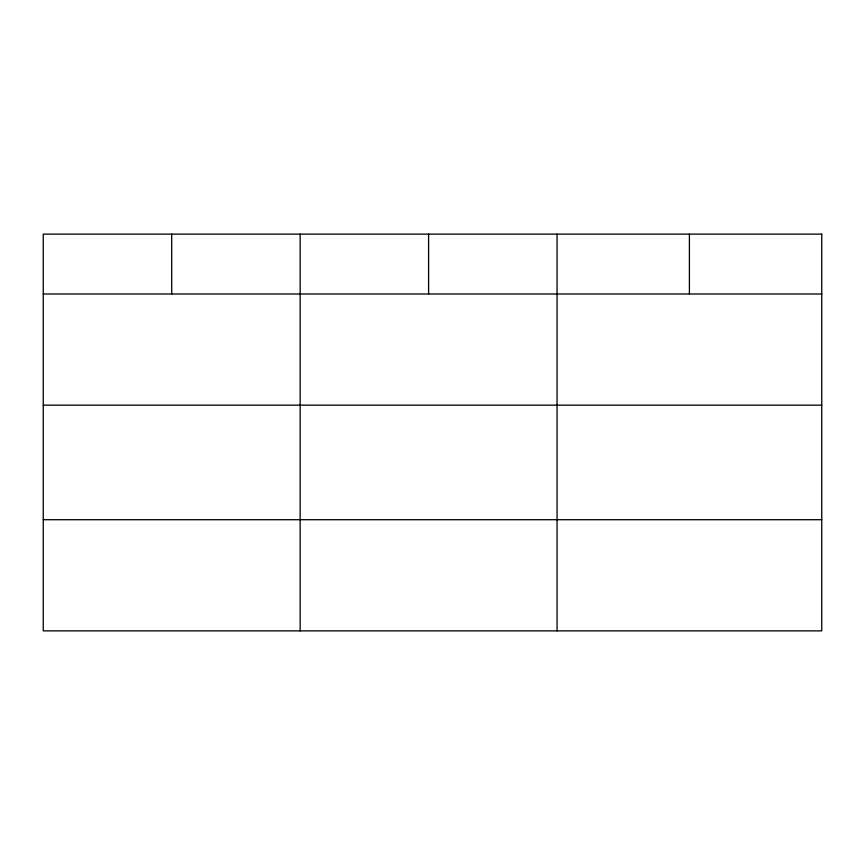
<?xml version="1.0" encoding="UTF-8"?>
<svg xmlns="http://www.w3.org/2000/svg" width="865" height="865" viewBox="0 0 865 865"><rect width="100%" height="100%" fill="white"/><g stroke="black" fill="none" stroke-linecap="round" stroke-linejoin="round"><path stroke-width="1.3" d="M43.25 293.992L821.75 293.992M43.25 405.166L821.75 405.166M43.25 519.703L821.75 519.703M689.405 234.123L689.405 293.992M557.06 234.123L557.06 630.877M428.608 234.123L428.608 293.992M300.155 234.123L300.155 630.877M171.703 234.123L171.703 293.992M821.75 234.123L43.25 234.123L43.25 630.877L821.75 630.877L821.75 234.123"/></g></svg>
